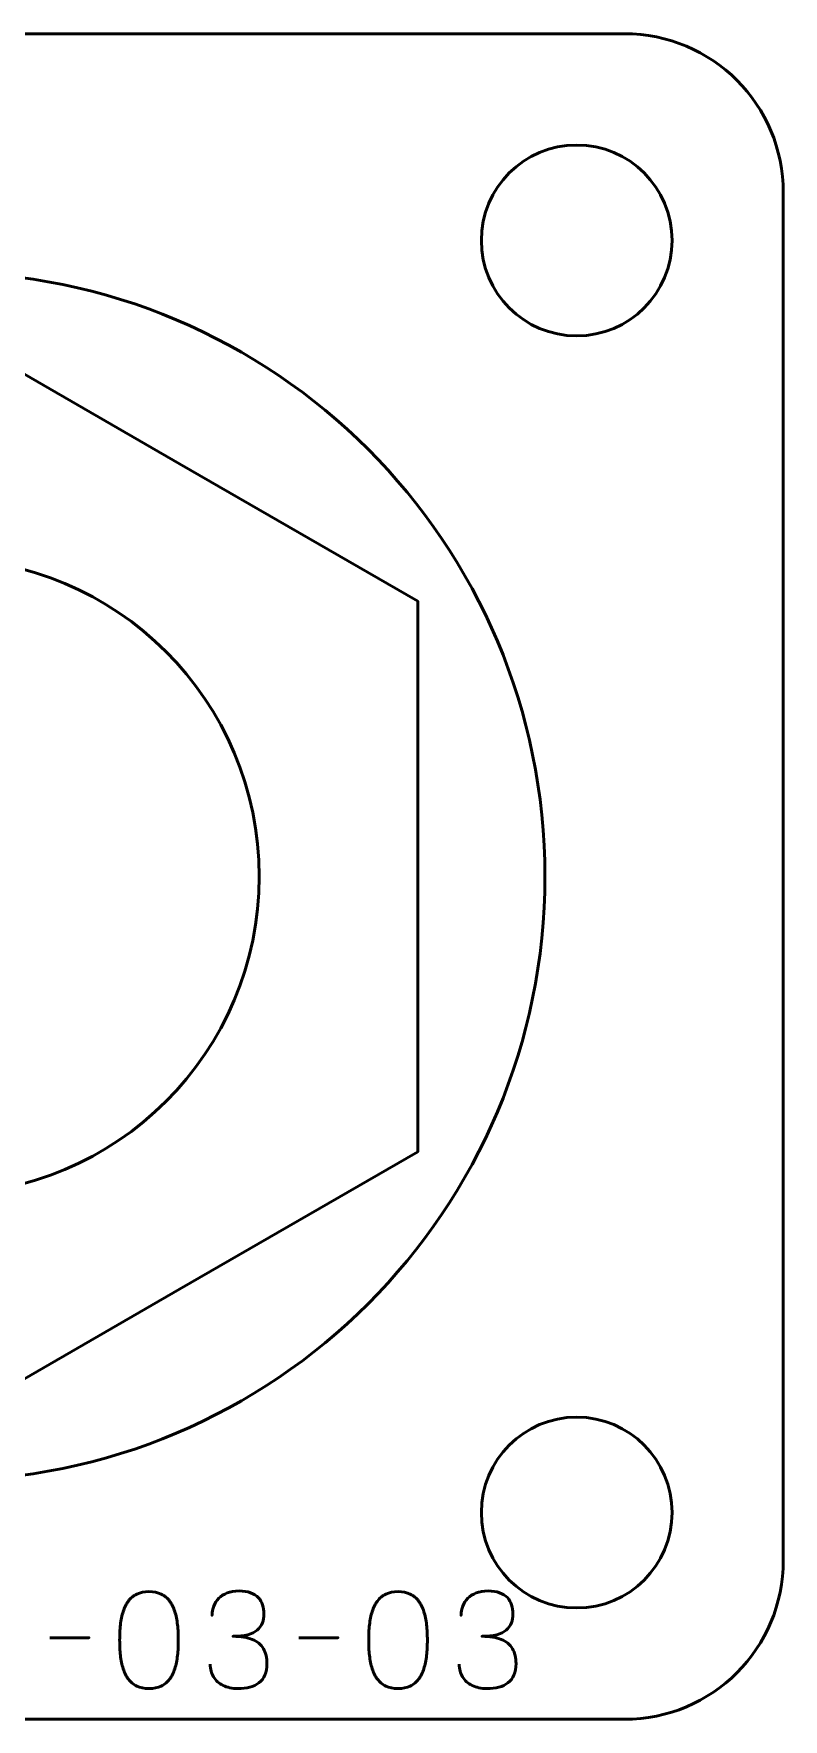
# Model space of a CAD drawing. Header units: centimetres. Extents: x -60.2 to 8, y -20.5 to 3.9.
# Drawn here: x -51.21 to -48.85, y -17.5 to -12.2 of the extents above; entities that cross this region are included whole.
import ezdxf

# ---------------------------------------------------------------- set-up
doc = ezdxf.new("R2010")
doc.units = ezdxf.units.CM
doc.header["$MEASUREMENT"] = 0
doc.layers.add('Layer 1', color=7, linetype='Continuous')

msp = doc.modelspace()

# ---------------------------------------------------------------- linework, layer by layer
at = {"layer": 'Layer 1', "color": 142, "lineweight": 53}
msp.add_ellipse((-51.5, -14.85), major_axis=(1.00075, 0), ratio=0.9992606, dxfattribs=at)
at = {"layer": 'Layer 1', "lineweight": 53}
for points, knots in [([(-53.64994, -12.19997), (-53.64994, -12.19997), (-49.35007, -12.19997), (-49.35007, -12.19997), (-49.35007, -12.19997), (-49.07293, -12.19997), (-48.84997, -12.42306), (-48.84997, -12.70006), (-48.84997, -12.70006), (-48.84997, -12.70006), (-48.84997, -16.99993), (-48.84997, -16.99993), (-48.84997, -16.99993), (-48.84997, -17.27707), (-49.07293, -17.50003), (-49.35007, -17.50003), (-49.35007, -17.50003), (-49.35007, -17.50003), (-53.64994, -17.50003), (-53.64994, -17.50003), (-53.64994, -17.50003), (-53.92694, -17.50003), (-54.15003, -17.27707), (-54.15003, -16.99993), (-54.15003, -16.99993), (-54.15003, -16.99993), (-54.15003, -12.70006), (-54.15003, -12.70006), (-54.15003, -12.70006), (-54.15003, -12.42306), (-53.92694, -12.19997), (-53.64994, -12.19997)], [0, 0, 0, 0, 0.125, 0.125, 0.125, 0.125, 0.25, 0.25, 0.25, 0.25, 0.375, 0.375, 0.375, 0.375, 0.5, 0.5, 0.5, 0.5, 0.625, 0.625, 0.625, 0.625, 0.75, 0.75, 0.75, 0.75, 0.875, 0.875, 0.875, 0.875, 1, 1, 1, 1]), ([(-49.2, -12.85), (-49.2, -13.01577), (-49.33433, -13.15), (-49.5, -13.15), (-49.5, -13.15), (-49.66563, -13.15), (-49.8, -13.01577), (-49.8, -12.85), (-49.8, -12.85), (-49.8, -12.68433), (-49.66563, -12.54999), (-49.5, -12.54999), (-49.5, -12.54999), (-49.33433, -12.54999), (-49.2, -12.68433), (-49.2, -12.85)], [0, 0, 0, 0, 0.25, 0.25, 0.25, 0.25, 0.5, 0.5, 0.5, 0.5, 0.75, 0.75, 0.75, 0.75, 1, 1, 1, 1]), ([(-49.2, -16.85), (-49.2, -17.01567), (-49.33433, -17.15), (-49.5, -17.15), (-49.5, -17.15), (-49.66563, -17.15), (-49.8, -17.01567), (-49.8, -16.85), (-49.8, -16.85), (-49.8, -16.68437), (-49.66563, -16.55), (-49.5, -16.55), (-49.5, -16.55), (-49.33433, -16.55), (-49.2, -16.68437), (-49.2, -16.85)], [0, 0, 0, 0, 0.25, 0.25, 0.25, 0.25, 0.5, 0.5, 0.5, 0.5, 0.75, 0.75, 0.75, 0.75, 1, 1, 1, 1])]:
    msp.add_open_spline(points, degree=3, knots=knots, dxfattribs=at)
at = {"layer": 'Layer 1', "color": 250, "lineweight": 53}
msp.add_open_spline([(-51.5, -12.95), (-50.45082, -12.95), (-49.6, -13.80082), (-49.6, -14.85), (-49.6, -14.85), (-49.6, -15.89918), (-50.45082, -16.75), (-51.5, -16.75), (-51.5, -16.75), (-52.54918, -16.75), (-53.4, -15.89918), (-53.4, -14.85), (-53.4, -14.85), (-53.4, -13.80082), (-52.54918, -12.95), (-51.5, -12.95)], degree=3, knots=[0, 0, 0, 0, 0.25, 0.25, 0.25, 0.25, 0.5, 0.5, 0.5, 0.5, 0.75, 0.75, 0.75, 0.75, 1, 1, 1, 1], dxfattribs=at)
at = {"layer": 'Layer 1', "color": 142, "lineweight": 53}
msp.add_open_spline([(-51.5, -13.11924), (-51.5, -13.11924), (-50.75, -13.55193), (-50.75, -13.55193), (-50.75, -13.55193), (-50.75, -13.55193), (-50, -13.98462), (-50, -13.98462), (-50, -13.98462), (-50, -13.98462), (-50, -14.85), (-50, -14.85), (-50, -14.85), (-50, -14.85), (-50, -15.71538), (-50, -15.71538), (-50, -15.71538), (-50, -15.71538), (-50.75, -16.14807), (-50.75, -16.14807), (-50.75, -16.14807), (-50.75, -16.14807), (-51.5, -16.58076), (-51.5, -16.58076), (-51.5, -16.58076), (-51.5, -16.58076), (-52.25, -16.14807), (-52.25, -16.14807), (-52.25, -16.14807), (-52.25, -16.14807), (-53, -15.71538), (-53, -15.71538), (-53, -15.71538), (-53, -15.71538), (-53, -14.85), (-53, -14.85), (-53, -14.85), (-53, -14.85), (-53, -13.98462), (-53, -13.98462), (-53, -13.98462), (-53, -13.98462), (-52.25, -13.55193), (-52.25, -13.55193), (-52.25, -13.55193), (-52.25, -13.55193), (-51.5, -13.11924), (-51.5, -13.11924)], degree=3, knots=[0, 0, 0, 0, 0.0833333, 0.0833333, 0.0833333, 0.0833333, 0.1666667, 0.1666667, 0.1666667, 0.1666667, 0.25, 0.25, 0.25, 0.25, 0.3333333, 0.3333333, 0.3333333, 0.3333333, 0.4166667, 0.4166667, 0.4166667, 0.4166667, 0.5, 0.5, 0.5, 0.5, 0.5833333, 0.5833333, 0.5833333, 0.5833333, 0.6666667, 0.6666667, 0.6666667, 0.6666667, 0.75, 0.75, 0.75, 0.75, 0.8333333, 0.8333333, 0.8333333, 0.8333333, 0.9166667, 0.9166667, 0.9166667, 0.9166667, 1, 1, 1, 1], dxfattribs=at)
at = {"layer": 'Layer 1', "color": 30, "lineweight": 53}
for points, knots in [([(-50.84579, -17.40342), (-50.83098, -17.40335), (-50.81821, -17.40074), (-50.80755, -17.39566), (-50.80755, -17.39566), (-50.79697, -17.39058), (-50.78815, -17.38331), (-50.7811, -17.37407), (-50.7811, -17.37407), (-50.77411, -17.36476), (-50.76861, -17.35375), (-50.76452, -17.34105), (-50.76452, -17.34105), (-50.76049, -17.32835), (-50.7576, -17.31445), (-50.75598, -17.29921), (-50.75598, -17.29921), (-50.75428, -17.28397), (-50.75344, -17.26795), (-50.75351, -17.25102), (-50.75351, -17.25102), (-50.75344, -17.23416), (-50.75428, -17.21814), (-50.75598, -17.20297), (-50.75598, -17.20297), (-50.7576, -17.1878), (-50.76049, -17.17383), (-50.76452, -17.16113), (-50.76452, -17.16113), (-50.76861, -17.1485), (-50.77411, -17.1375), (-50.7811, -17.12811), (-50.7811, -17.12811), (-50.78815, -17.1188), (-50.79697, -17.11153), (-50.80755, -17.10645), (-50.80755, -17.10645), (-50.81821, -17.1013), (-50.83098, -17.09869), (-50.84579, -17.09862), (-50.84579, -17.09862), (-50.86061, -17.09869), (-50.87338, -17.1013), (-50.88404, -17.10645), (-50.88404, -17.10645), (-50.89462, -17.11153), (-50.90344, -17.1188), (-50.91049, -17.12811), (-50.91049, -17.12811), (-50.91748, -17.1375), (-50.92298, -17.1485), (-50.92707, -17.16113), (-50.92707, -17.16113), (-50.9311, -17.17383), (-50.93399, -17.1878), (-50.93561, -17.20297), (-50.93561, -17.20297), (-50.9373, -17.21814), (-50.93815, -17.23416), (-50.93808, -17.25102), (-50.93808, -17.25102), (-50.93815, -17.26795), (-50.9373, -17.28397), (-50.93561, -17.29921), (-50.93561, -17.29921), (-50.93399, -17.31445), (-50.9311, -17.32835), (-50.92707, -17.34105), (-50.92707, -17.34105), (-50.92298, -17.35375), (-50.91748, -17.36476), (-50.91049, -17.37407), (-50.91049, -17.37407), (-50.90344, -17.38331), (-50.89462, -17.39058), (-50.88404, -17.39566), (-50.88404, -17.39566), (-50.87338, -17.40074), (-50.86061, -17.40335), (-50.84579, -17.40342)], [0, 0, 0, 0, 0.05, 0.05, 0.05, 0.05, 0.1, 0.1, 0.1, 0.1, 0.15, 0.15, 0.15, 0.15, 0.2, 0.2, 0.2, 0.2, 0.25, 0.25, 0.25, 0.25, 0.3, 0.3, 0.3, 0.3, 0.35, 0.35, 0.35, 0.35, 0.4, 0.4, 0.4, 0.4, 0.45, 0.45, 0.45, 0.45, 0.5, 0.5, 0.5, 0.5, 0.55, 0.55, 0.55, 0.55, 0.6, 0.6, 0.6, 0.6, 0.65, 0.65, 0.65, 0.65, 0.7, 0.7, 0.7, 0.7, 0.75, 0.75, 0.75, 0.75, 0.8, 0.8, 0.8, 0.8, 0.85, 0.85, 0.85, 0.85, 0.9, 0.9, 0.9, 0.9, 0.95, 0.95, 0.95, 0.95, 1, 1, 1, 1]), ([(-50.84579, -17.40342), (-50.83098, -17.40335), (-50.81821, -17.40074), (-50.80755, -17.39566), (-50.80755, -17.39566), (-50.79697, -17.39058), (-50.78815, -17.38331), (-50.7811, -17.37407), (-50.7811, -17.37407), (-50.77411, -17.36476), (-50.76861, -17.35375), (-50.76452, -17.34105), (-50.76452, -17.34105), (-50.76049, -17.32835), (-50.7576, -17.31445), (-50.75598, -17.29921), (-50.75598, -17.29921), (-50.75428, -17.28397), (-50.75344, -17.26795), (-50.75351, -17.25102), (-50.75351, -17.25102), (-50.75344, -17.23416), (-50.75428, -17.21814), (-50.75598, -17.20297), (-50.75598, -17.20297), (-50.7576, -17.1878), (-50.76049, -17.17383), (-50.76452, -17.16113), (-50.76452, -17.16113), (-50.76861, -17.1485), (-50.77411, -17.1375), (-50.7811, -17.12811), (-50.7811, -17.12811), (-50.78815, -17.1188), (-50.79697, -17.11153), (-50.80755, -17.10645), (-50.80755, -17.10645), (-50.81821, -17.1013), (-50.83098, -17.09869), (-50.84579, -17.09862), (-50.84579, -17.09862), (-50.86061, -17.09869), (-50.87338, -17.1013), (-50.88404, -17.10645), (-50.88404, -17.10645), (-50.89462, -17.11153), (-50.90344, -17.1188), (-50.91049, -17.12811), (-50.91049, -17.12811), (-50.91748, -17.1375), (-50.92298, -17.1485), (-50.92707, -17.16113), (-50.92707, -17.16113), (-50.9311, -17.17383), (-50.93399, -17.1878), (-50.93561, -17.20297), (-50.93561, -17.20297), (-50.9373, -17.21814), (-50.93815, -17.23416), (-50.93808, -17.25102), (-50.93808, -17.25102), (-50.93815, -17.26795), (-50.9373, -17.28397), (-50.93561, -17.29921), (-50.93561, -17.29921), (-50.93399, -17.31445), (-50.9311, -17.32835), (-50.92707, -17.34105), (-50.92707, -17.34105), (-50.92298, -17.35375), (-50.91748, -17.36476), (-50.91049, -17.37407), (-50.91049, -17.37407), (-50.90344, -17.38331), (-50.89462, -17.39058), (-50.88404, -17.39566), (-50.88404, -17.39566), (-50.87338, -17.40074), (-50.86061, -17.40335), (-50.84579, -17.40342)], [0, 0, 0, 0, 0.05, 0.05, 0.05, 0.05, 0.1, 0.1, 0.1, 0.1, 0.15, 0.15, 0.15, 0.15, 0.2, 0.2, 0.2, 0.2, 0.25, 0.25, 0.25, 0.25, 0.3, 0.3, 0.3, 0.3, 0.35, 0.35, 0.35, 0.35, 0.4, 0.4, 0.4, 0.4, 0.45, 0.45, 0.45, 0.45, 0.5, 0.5, 0.5, 0.5, 0.55, 0.55, 0.55, 0.55, 0.6, 0.6, 0.6, 0.6, 0.65, 0.65, 0.65, 0.65, 0.7, 0.7, 0.7, 0.7, 0.75, 0.75, 0.75, 0.75, 0.8, 0.8, 0.8, 0.8, 0.85, 0.85, 0.85, 0.85, 0.9, 0.9, 0.9, 0.9, 0.95, 0.95, 0.95, 0.95, 1, 1, 1, 1]), ([(-50.65318, -17.3268), (-50.65311, -17.34204), (-50.64958, -17.3553), (-50.6426, -17.3668), (-50.6426, -17.3668), (-50.63561, -17.37823), (-50.62566, -17.38719), (-50.61268, -17.39361), (-50.61268, -17.39361), (-50.5997, -17.40003), (-50.58411, -17.40328), (-50.56597, -17.40342), (-50.56597, -17.40342), (-50.55236, -17.40342), (-50.54001, -17.40201), (-50.52879, -17.39905), (-50.52879, -17.39905), (-50.51764, -17.39608), (-50.50805, -17.3915), (-50.49993, -17.38522), (-50.49993, -17.38522), (-50.49182, -17.37894), (-50.48561, -17.37082), (-50.48117, -17.36095), (-50.48117, -17.36095), (-50.47679, -17.351), (-50.47461, -17.33907), (-50.47454, -17.3251), (-50.47454, -17.3251), (-50.47446, -17.30648), (-50.47827, -17.29074), (-50.48582, -17.27797), (-50.48582, -17.27797), (-50.49337, -17.2652), (-50.50509, -17.25561), (-50.52082, -17.24905), (-50.52082, -17.24905), (-50.53655, -17.24248), (-50.55673, -17.23917), (-50.58121, -17.23917), (-50.58121, -17.23917), (-50.56294, -17.23924), (-50.54763, -17.23755), (-50.53514, -17.23409), (-50.53514, -17.23409), (-50.52272, -17.23063), (-50.51278, -17.22576), (-50.5053, -17.21941), (-50.5053, -17.21941), (-50.49782, -17.21313), (-50.49239, -17.20565), (-50.48914, -17.19705), (-50.48914, -17.19705), (-50.48582, -17.18851), (-50.4842, -17.17913), (-50.48427, -17.1689), (-50.48427, -17.1689), (-50.4842, -17.15866), (-50.48561, -17.14921), (-50.48843, -17.14046), (-50.48843, -17.14046), (-50.49119, -17.13171), (-50.4957, -17.12402), (-50.50184, -17.11746), (-50.50184, -17.11746), (-50.50798, -17.1109), (-50.51609, -17.10575), (-50.52604, -17.10208), (-50.52604, -17.10208), (-50.53606, -17.09841), (-50.54827, -17.09658), (-50.56259, -17.09651), (-50.56259, -17.09651), (-50.57684, -17.09658), (-50.58933, -17.09869), (-50.59991, -17.10279), (-50.59991, -17.10279), (-50.61057, -17.10688), (-50.61931, -17.11245), (-50.62637, -17.11958), (-50.62637, -17.11958), (-50.63335, -17.1267), (-50.63858, -17.13482), (-50.64203, -17.14399), (-50.64203, -17.14399), (-50.64556, -17.15316), (-50.64725, -17.1629), (-50.64725, -17.17313), (-50.64725, -17.17313), (-50.64725, -17.1629), (-50.64556, -17.15316), (-50.64203, -17.14399), (-50.64203, -17.14399), (-50.63858, -17.13482), (-50.63335, -17.1267), (-50.62637, -17.11958), (-50.62637, -17.11958), (-50.61931, -17.11245), (-50.61057, -17.10688), (-50.59991, -17.10279), (-50.59991, -17.10279), (-50.58933, -17.09869), (-50.57684, -17.09658), (-50.56259, -17.09651), (-50.56259, -17.09651), (-50.54827, -17.09658), (-50.53606, -17.09841), (-50.52604, -17.10208), (-50.52604, -17.10208), (-50.51609, -17.10575), (-50.50798, -17.1109), (-50.50184, -17.11746), (-50.50184, -17.11746), (-50.4957, -17.12402), (-50.49119, -17.13171), (-50.48843, -17.14046), (-50.48843, -17.14046), (-50.48561, -17.14921), (-50.4842, -17.15866), (-50.48427, -17.1689), (-50.48427, -17.1689), (-50.4842, -17.17913), (-50.48582, -17.18851), (-50.48914, -17.19705), (-50.48914, -17.19705), (-50.49239, -17.20565), (-50.49782, -17.21313), (-50.5053, -17.21941), (-50.5053, -17.21941), (-50.51278, -17.22576), (-50.52272, -17.23063), (-50.53514, -17.23409), (-50.53514, -17.23409), (-50.54763, -17.23755), (-50.56294, -17.23924), (-50.58121, -17.23917), (-50.58121, -17.23917), (-50.55673, -17.23917), (-50.53655, -17.24248), (-50.52082, -17.24905), (-50.52082, -17.24905), (-50.50509, -17.25561), (-50.49337, -17.2652), (-50.48582, -17.27797), (-50.48582, -17.27797), (-50.47827, -17.29074), (-50.47446, -17.30648), (-50.47454, -17.3251), (-50.47454, -17.3251), (-50.47461, -17.33907), (-50.47679, -17.351), (-50.48117, -17.36095), (-50.48117, -17.36095), (-50.48561, -17.37082), (-50.49182, -17.37894), (-50.49993, -17.38522), (-50.49993, -17.38522), (-50.50805, -17.3915), (-50.51764, -17.39608), (-50.52879, -17.39905), (-50.52879, -17.39905), (-50.54001, -17.40201), (-50.55236, -17.40342), (-50.56597, -17.40342), (-50.56597, -17.40342), (-50.58411, -17.40328), (-50.5997, -17.40003), (-50.61268, -17.39361), (-50.61268, -17.39361), (-50.62566, -17.38719), (-50.63561, -17.37823), (-50.6426, -17.3668), (-50.6426, -17.3668), (-50.64958, -17.3553), (-50.65311, -17.34204), (-50.65318, -17.3268)], [0, 0, 0, 0, 0.0227273, 0.0227273, 0.0227273, 0.0227273, 0.0454545, 0.0454545, 0.0454545, 0.0454545, 0.0681818, 0.0681818, 0.0681818, 0.0681818, 0.0909091, 0.0909091, 0.0909091, 0.0909091, 0.1136364, 0.1136364, 0.1136364, 0.1136364, 0.1363636, 0.1363636, 0.1363636, 0.1363636, 0.1590909, 0.1590909, 0.1590909, 0.1590909, 0.1818182, 0.1818182, 0.1818182, 0.1818182, 0.2045455, 0.2045455, 0.2045455, 0.2045455, 0.2272727, 0.2272727, 0.2272727, 0.2272727, 0.25, 0.25, 0.25, 0.25, 0.2727273, 0.2727273, 0.2727273, 0.2727273, 0.2954545, 0.2954545, 0.2954545, 0.2954545, 0.3181818, 0.3181818, 0.3181818, 0.3181818, 0.3409091, 0.3409091, 0.3409091, 0.3409091, 0.3636364, 0.3636364, 0.3636364, 0.3636364, 0.3863636, 0.3863636, 0.3863636, 0.3863636, 0.4090909, 0.4090909, 0.4090909, 0.4090909, 0.4318182, 0.4318182, 0.4318182, 0.4318182, 0.4545455, 0.4545455, 0.4545455, 0.4545455, 0.4772727, 0.4772727, 0.4772727, 0.4772727, 0.5, 0.5, 0.5, 0.5, 0.5227273, 0.5227273, 0.5227273, 0.5227273, 0.5454545, 0.5454545, 0.5454545, 0.5454545, 0.5681818, 0.5681818, 0.5681818, 0.5681818, 0.5909091, 0.5909091, 0.5909091, 0.5909091, 0.6136364, 0.6136364, 0.6136364, 0.6136364, 0.6363636, 0.6363636, 0.6363636, 0.6363636, 0.6590909, 0.6590909, 0.6590909, 0.6590909, 0.6818182, 0.6818182, 0.6818182, 0.6818182, 0.7045455, 0.7045455, 0.7045455, 0.7045455, 0.7272727, 0.7272727, 0.7272727, 0.7272727, 0.75, 0.75, 0.75, 0.75, 0.7727273, 0.7727273, 0.7727273, 0.7727273, 0.7954545, 0.7954545, 0.7954545, 0.7954545, 0.8181818, 0.8181818, 0.8181818, 0.8181818, 0.8409091, 0.8409091, 0.8409091, 0.8409091, 0.8636364, 0.8636364, 0.8636364, 0.8636364, 0.8863636, 0.8863636, 0.8863636, 0.8863636, 0.9090909, 0.9090909, 0.9090909, 0.9090909, 0.9318182, 0.9318182, 0.9318182, 0.9318182, 0.9545455, 0.9545455, 0.9545455, 0.9545455, 0.9772727, 0.9772727, 0.9772727, 0.9772727, 1, 1, 1, 1]), ([(-50.06221, -17.40342), (-50.0474, -17.40335), (-50.03463, -17.40074), (-50.02397, -17.39566), (-50.02397, -17.39566), (-50.01339, -17.39058), (-50.00457, -17.38331), (-49.99752, -17.37407), (-49.99752, -17.37407), (-49.99053, -17.36476), (-49.98503, -17.35375), (-49.98094, -17.34105), (-49.98094, -17.34105), (-49.97691, -17.32835), (-49.97402, -17.31445), (-49.9724, -17.29921), (-49.9724, -17.29921), (-49.9707, -17.28397), (-49.96986, -17.26795), (-49.96993, -17.25102), (-49.96993, -17.25102), (-49.96986, -17.23416), (-49.9707, -17.21814), (-49.9724, -17.20297), (-49.9724, -17.20297), (-49.97402, -17.1878), (-49.97691, -17.17383), (-49.98094, -17.16113), (-49.98094, -17.16113), (-49.98503, -17.1485), (-49.99053, -17.1375), (-49.99752, -17.12811), (-49.99752, -17.12811), (-50.00457, -17.1188), (-50.01339, -17.11153), (-50.02397, -17.10645), (-50.02397, -17.10645), (-50.03463, -17.1013), (-50.0474, -17.09869), (-50.06221, -17.09862), (-50.06221, -17.09862), (-50.07703, -17.09869), (-50.0898, -17.1013), (-50.10046, -17.10645), (-50.10046, -17.10645), (-50.11104, -17.11153), (-50.11986, -17.1188), (-50.12691, -17.12811), (-50.12691, -17.12811), (-50.1339, -17.1375), (-50.1394, -17.1485), (-50.14349, -17.16113), (-50.14349, -17.16113), (-50.14752, -17.17383), (-50.15041, -17.1878), (-50.15203, -17.20297), (-50.15203, -17.20297), (-50.15372, -17.21814), (-50.15457, -17.23416), (-50.1545, -17.25102), (-50.1545, -17.25102), (-50.15457, -17.26795), (-50.15372, -17.28397), (-50.15203, -17.29921), (-50.15203, -17.29921), (-50.15041, -17.31445), (-50.14752, -17.32835), (-50.14349, -17.34105), (-50.14349, -17.34105), (-50.1394, -17.35375), (-50.1339, -17.36476), (-50.12691, -17.37407), (-50.12691, -17.37407), (-50.11986, -17.38331), (-50.11104, -17.39058), (-50.10046, -17.39566), (-50.10046, -17.39566), (-50.0898, -17.40074), (-50.07703, -17.40335), (-50.06221, -17.40342)], [0, 0, 0, 0, 0.05, 0.05, 0.05, 0.05, 0.1, 0.1, 0.1, 0.1, 0.15, 0.15, 0.15, 0.15, 0.2, 0.2, 0.2, 0.2, 0.25, 0.25, 0.25, 0.25, 0.3, 0.3, 0.3, 0.3, 0.35, 0.35, 0.35, 0.35, 0.4, 0.4, 0.4, 0.4, 0.45, 0.45, 0.45, 0.45, 0.5, 0.5, 0.5, 0.5, 0.55, 0.55, 0.55, 0.55, 0.6, 0.6, 0.6, 0.6, 0.65, 0.65, 0.65, 0.65, 0.7, 0.7, 0.7, 0.7, 0.75, 0.75, 0.75, 0.75, 0.8, 0.8, 0.8, 0.8, 0.85, 0.85, 0.85, 0.85, 0.9, 0.9, 0.9, 0.9, 0.95, 0.95, 0.95, 0.95, 1, 1, 1, 1]), ([(-50.06221, -17.40342), (-50.0474, -17.40335), (-50.03463, -17.40074), (-50.02397, -17.39566), (-50.02397, -17.39566), (-50.01339, -17.39058), (-50.00457, -17.38331), (-49.99752, -17.37407), (-49.99752, -17.37407), (-49.99053, -17.36476), (-49.98503, -17.35375), (-49.98094, -17.34105), (-49.98094, -17.34105), (-49.97691, -17.32835), (-49.97402, -17.31445), (-49.9724, -17.29921), (-49.9724, -17.29921), (-49.9707, -17.28397), (-49.96986, -17.26795), (-49.96993, -17.25102), (-49.96993, -17.25102), (-49.96986, -17.23416), (-49.9707, -17.21814), (-49.9724, -17.20297), (-49.9724, -17.20297), (-49.97402, -17.1878), (-49.97691, -17.17383), (-49.98094, -17.16113), (-49.98094, -17.16113), (-49.98503, -17.1485), (-49.99053, -17.1375), (-49.99752, -17.12811), (-49.99752, -17.12811), (-50.00457, -17.1188), (-50.01339, -17.11153), (-50.02397, -17.10645), (-50.02397, -17.10645), (-50.03463, -17.1013), (-50.0474, -17.09869), (-50.06221, -17.09862), (-50.06221, -17.09862), (-50.07703, -17.09869), (-50.0898, -17.1013), (-50.10046, -17.10645), (-50.10046, -17.10645), (-50.11104, -17.11153), (-50.11986, -17.1188), (-50.12691, -17.12811), (-50.12691, -17.12811), (-50.1339, -17.1375), (-50.1394, -17.1485), (-50.14349, -17.16113), (-50.14349, -17.16113), (-50.14752, -17.17383), (-50.15041, -17.1878), (-50.15203, -17.20297), (-50.15203, -17.20297), (-50.15372, -17.21814), (-50.15457, -17.23416), (-50.1545, -17.25102), (-50.1545, -17.25102), (-50.15457, -17.26795), (-50.15372, -17.28397), (-50.15203, -17.29921), (-50.15203, -17.29921), (-50.15041, -17.31445), (-50.14752, -17.32835), (-50.14349, -17.34105), (-50.14349, -17.34105), (-50.1394, -17.35375), (-50.1339, -17.36476), (-50.12691, -17.37407), (-50.12691, -17.37407), (-50.11986, -17.38331), (-50.11104, -17.39058), (-50.10046, -17.39566), (-50.10046, -17.39566), (-50.0898, -17.40074), (-50.07703, -17.40335), (-50.06221, -17.40342)], [0, 0, 0, 0, 0.05, 0.05, 0.05, 0.05, 0.1, 0.1, 0.1, 0.1, 0.15, 0.15, 0.15, 0.15, 0.2, 0.2, 0.2, 0.2, 0.25, 0.25, 0.25, 0.25, 0.3, 0.3, 0.3, 0.3, 0.35, 0.35, 0.35, 0.35, 0.4, 0.4, 0.4, 0.4, 0.45, 0.45, 0.45, 0.45, 0.5, 0.5, 0.5, 0.5, 0.55, 0.55, 0.55, 0.55, 0.6, 0.6, 0.6, 0.6, 0.65, 0.65, 0.65, 0.65, 0.7, 0.7, 0.7, 0.7, 0.75, 0.75, 0.75, 0.75, 0.8, 0.8, 0.8, 0.8, 0.85, 0.85, 0.85, 0.85, 0.9, 0.9, 0.9, 0.9, 0.95, 0.95, 0.95, 0.95, 1, 1, 1, 1]), ([(-49.8696, -17.3268), (-49.86953, -17.34204), (-49.866, -17.3553), (-49.85902, -17.3668), (-49.85902, -17.3668), (-49.85203, -17.37823), (-49.84208, -17.38719), (-49.8291, -17.39361), (-49.8291, -17.39361), (-49.81612, -17.40003), (-49.80053, -17.40328), (-49.78239, -17.40342), (-49.78239, -17.40342), (-49.76878, -17.40342), (-49.75643, -17.40201), (-49.74521, -17.39905), (-49.74521, -17.39905), (-49.73406, -17.39608), (-49.72447, -17.3915), (-49.71635, -17.38522), (-49.71635, -17.38522), (-49.70824, -17.37894), (-49.70203, -17.37082), (-49.69759, -17.36095), (-49.69759, -17.36095), (-49.69321, -17.351), (-49.69103, -17.33907), (-49.69096, -17.3251), (-49.69096, -17.3251), (-49.69088, -17.30648), (-49.69469, -17.29074), (-49.70224, -17.27797), (-49.70224, -17.27797), (-49.70979, -17.2652), (-49.72151, -17.25561), (-49.73724, -17.24905), (-49.73724, -17.24905), (-49.75297, -17.24248), (-49.77315, -17.23917), (-49.79763, -17.23917), (-49.79763, -17.23917), (-49.77936, -17.23924), (-49.76405, -17.23755), (-49.75156, -17.23409), (-49.75156, -17.23409), (-49.73914, -17.23063), (-49.7292, -17.22576), (-49.72172, -17.21941), (-49.72172, -17.21941), (-49.71424, -17.21313), (-49.70881, -17.20565), (-49.70556, -17.19705), (-49.70556, -17.19705), (-49.70224, -17.18851), (-49.70062, -17.17913), (-49.70069, -17.1689), (-49.70069, -17.1689), (-49.70062, -17.15866), (-49.70203, -17.14921), (-49.70485, -17.14046), (-49.70485, -17.14046), (-49.70761, -17.13171), (-49.71212, -17.12402), (-49.71826, -17.11746), (-49.71826, -17.11746), (-49.7244, -17.1109), (-49.73251, -17.10575), (-49.74246, -17.10208), (-49.74246, -17.10208), (-49.75248, -17.09841), (-49.76469, -17.09658), (-49.77901, -17.09651), (-49.77901, -17.09651), (-49.79326, -17.09658), (-49.80575, -17.09869), (-49.81633, -17.10279), (-49.81633, -17.10279), (-49.82699, -17.10688), (-49.83573, -17.11245), (-49.84279, -17.11958), (-49.84279, -17.11958), (-49.84977, -17.1267), (-49.855, -17.13482), (-49.85845, -17.14399), (-49.85845, -17.14399), (-49.86198, -17.15316), (-49.86367, -17.1629), (-49.86367, -17.17313), (-49.86367, -17.17313), (-49.86367, -17.1629), (-49.86198, -17.15316), (-49.85845, -17.14399), (-49.85845, -17.14399), (-49.855, -17.13482), (-49.84977, -17.1267), (-49.84279, -17.11958), (-49.84279, -17.11958), (-49.83573, -17.11245), (-49.82699, -17.10688), (-49.81633, -17.10279), (-49.81633, -17.10279), (-49.80575, -17.09869), (-49.79326, -17.09658), (-49.77901, -17.09651), (-49.77901, -17.09651), (-49.76469, -17.09658), (-49.75248, -17.09841), (-49.74246, -17.10208), (-49.74246, -17.10208), (-49.73251, -17.10575), (-49.7244, -17.1109), (-49.71826, -17.11746), (-49.71826, -17.11746), (-49.71212, -17.12402), (-49.70761, -17.13171), (-49.70485, -17.14046), (-49.70485, -17.14046), (-49.70203, -17.14921), (-49.70062, -17.15866), (-49.70069, -17.1689), (-49.70069, -17.1689), (-49.70062, -17.17913), (-49.70224, -17.18851), (-49.70556, -17.19705), (-49.70556, -17.19705), (-49.70881, -17.20565), (-49.71424, -17.21313), (-49.72172, -17.21941), (-49.72172, -17.21941), (-49.7292, -17.22576), (-49.73914, -17.23063), (-49.75156, -17.23409), (-49.75156, -17.23409), (-49.76405, -17.23755), (-49.77936, -17.23924), (-49.79763, -17.23917), (-49.79763, -17.23917), (-49.77315, -17.23917), (-49.75297, -17.24248), (-49.73724, -17.24905), (-49.73724, -17.24905), (-49.72151, -17.25561), (-49.70979, -17.2652), (-49.70224, -17.27797), (-49.70224, -17.27797), (-49.69469, -17.29074), (-49.69088, -17.30648), (-49.69096, -17.3251), (-49.69096, -17.3251), (-49.69103, -17.33907), (-49.69321, -17.351), (-49.69759, -17.36095), (-49.69759, -17.36095), (-49.70203, -17.37082), (-49.70824, -17.37894), (-49.71635, -17.38522), (-49.71635, -17.38522), (-49.72447, -17.3915), (-49.73406, -17.39608), (-49.74521, -17.39905), (-49.74521, -17.39905), (-49.75643, -17.40201), (-49.76878, -17.40342), (-49.78239, -17.40342), (-49.78239, -17.40342), (-49.80053, -17.40328), (-49.81612, -17.40003), (-49.8291, -17.39361), (-49.8291, -17.39361), (-49.84208, -17.38719), (-49.85203, -17.37823), (-49.85902, -17.3668), (-49.85902, -17.3668), (-49.866, -17.3553), (-49.86953, -17.34204), (-49.8696, -17.3268)], [0, 0, 0, 0, 0.0227273, 0.0227273, 0.0227273, 0.0227273, 0.0454545, 0.0454545, 0.0454545, 0.0454545, 0.0681818, 0.0681818, 0.0681818, 0.0681818, 0.0909091, 0.0909091, 0.0909091, 0.0909091, 0.1136364, 0.1136364, 0.1136364, 0.1136364, 0.1363636, 0.1363636, 0.1363636, 0.1363636, 0.1590909, 0.1590909, 0.1590909, 0.1590909, 0.1818182, 0.1818182, 0.1818182, 0.1818182, 0.2045455, 0.2045455, 0.2045455, 0.2045455, 0.2272727, 0.2272727, 0.2272727, 0.2272727, 0.25, 0.25, 0.25, 0.25, 0.2727273, 0.2727273, 0.2727273, 0.2727273, 0.2954545, 0.2954545, 0.2954545, 0.2954545, 0.3181818, 0.3181818, 0.3181818, 0.3181818, 0.3409091, 0.3409091, 0.3409091, 0.3409091, 0.3636364, 0.3636364, 0.3636364, 0.3636364, 0.3863636, 0.3863636, 0.3863636, 0.3863636, 0.4090909, 0.4090909, 0.4090909, 0.4090909, 0.4318182, 0.4318182, 0.4318182, 0.4318182, 0.4545455, 0.4545455, 0.4545455, 0.4545455, 0.4772727, 0.4772727, 0.4772727, 0.4772727, 0.5, 0.5, 0.5, 0.5, 0.5227273, 0.5227273, 0.5227273, 0.5227273, 0.5454545, 0.5454545, 0.5454545, 0.5454545, 0.5681818, 0.5681818, 0.5681818, 0.5681818, 0.5909091, 0.5909091, 0.5909091, 0.5909091, 0.6136364, 0.6136364, 0.6136364, 0.6136364, 0.6363636, 0.6363636, 0.6363636, 0.6363636, 0.6590909, 0.6590909, 0.6590909, 0.6590909, 0.6818182, 0.6818182, 0.6818182, 0.6818182, 0.7045455, 0.7045455, 0.7045455, 0.7045455, 0.7272727, 0.7272727, 0.7272727, 0.7272727, 0.75, 0.75, 0.75, 0.75, 0.7727273, 0.7727273, 0.7727273, 0.7727273, 0.7954545, 0.7954545, 0.7954545, 0.7954545, 0.8181818, 0.8181818, 0.8181818, 0.8181818, 0.8409091, 0.8409091, 0.8409091, 0.8409091, 0.8636364, 0.8636364, 0.8636364, 0.8636364, 0.8863636, 0.8863636, 0.8863636, 0.8863636, 0.9090909, 0.9090909, 0.9090909, 0.9090909, 0.9318182, 0.9318182, 0.9318182, 0.9318182, 0.9545455, 0.9545455, 0.9545455, 0.9545455, 0.9772727, 0.9772727, 0.9772727, 0.9772727, 1, 1, 1, 1]), ([(-51.15821, -17.24382), (-51.15821, -17.24382), (-51.03502, -17.24382), (-51.03502, -17.24382), (-51.03502, -17.24382), (-51.03502, -17.24382), (-51.15821, -17.24382), (-51.15821, -17.24382)], [0, 0, 0, 0, 0.5, 0.5, 0.5, 0.5, 1, 1, 1, 1]), ([(-50.37463, -17.24382), (-50.37463, -17.24382), (-50.25144, -17.24382), (-50.25144, -17.24382), (-50.25144, -17.24382), (-50.25144, -17.24382), (-50.37463, -17.24382), (-50.37463, -17.24382)], [0, 0, 0, 0, 0.5, 0.5, 0.5, 0.5, 1, 1, 1, 1])]:
    msp.add_open_spline(points, degree=3, knots=knots, dxfattribs=at)

doc.saveas('drawing.dxf')
